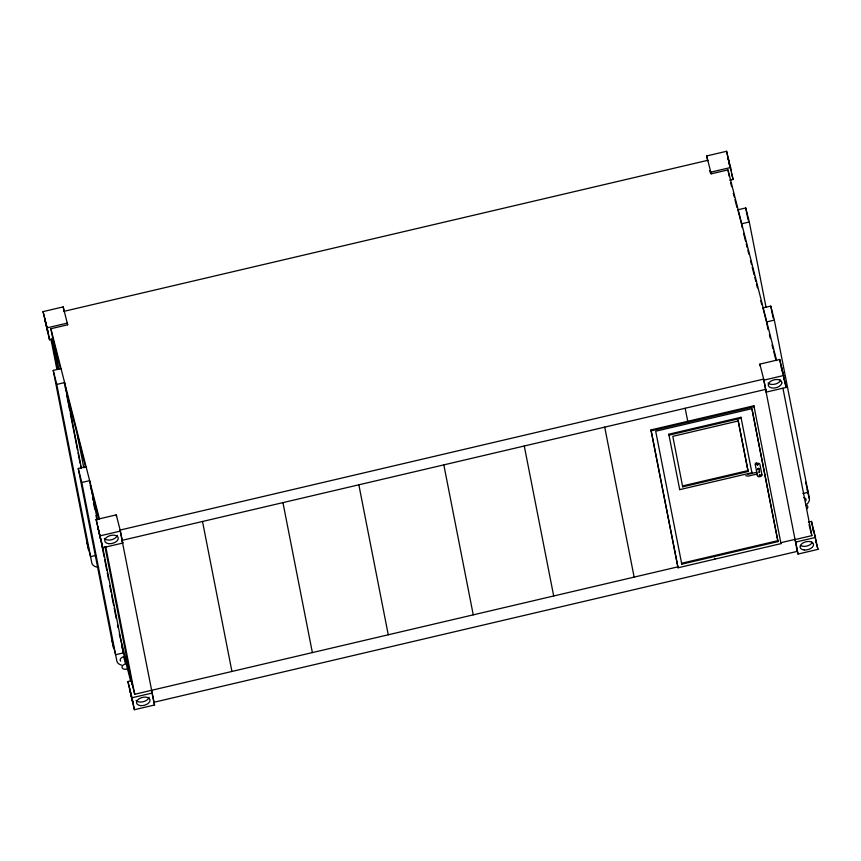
<?xml version="1.0" encoding="UTF-8"?>
<svg xmlns="http://www.w3.org/2000/svg" width="861" height="861" viewBox="0 0 861 861"><rect width="100%" height="100%" fill="white"/><g stroke="black" fill="none" stroke-linecap="round" stroke-linejoin="round"><path stroke-width="1.29" d="M757.336 464.456L758.046 464.553L757.206 464.886M757.895 464.897L757.174 464.746M759.348 475.584L760.134 475.186L759.413 475.089M759.348 468.75L759.208 469.363M760.102 475.1L759.294 475.315L759.886 475.401M759.37 472.549C759.746 469.912 758.498 473.927 759.456 472.269M759.025 471.021L759.424 471.634M759.617 471.139L759.348 470.892M757.497 469.213L758.164 468.675M757.745 468.728L757.777 469.589M812.117 542.764L811.213 543.84A6.899 4.057 -14.3 0 1 800.482 545.487M757.357 464.628L758.014 464.456M759.036 469.493L759.273 468.449L758.121 468.621M757.325 464.8L757.669 464.51M757.852 468.556L758.606 468.319M60.431 368.562L52.887 339.008L49.54 339.794L43.05 311.617L63.187 306.893L67.664 324.791L50.874 328.73L58.828 369.272M707.656 160.727L706.72 155.938L726.609 151.278L733.098 179.454L729.741 180.24M64.209 311.284L707.742 160.329M49.54 339.794L47.183 327.826L67.33 323.101L67.664 324.791M730.752 167.486L710.852 172.157L711.186 173.836L727.975 169.908L776.633 360.565M88.758 550.276A11.441 6.727 -14.3 0 1 88.242 548.952L53.21 370.402L61.045 368.562M745.723 207.964L737.888 209.793L741.472 223.806L749.296 221.977L745.723 207.964L748.048 219.792M98.617 567.388A11.441 6.727 -14.3 0 1 91.815 562.965L56.783 384.415L64.618 382.575L81.343 467.846M113.792 648.365A11.441 6.727 -14.3 0 1 113.265 647.031L78.243 468.492L86.078 466.651M770.767 306.096L762.932 307.937L766.505 321.949L774.34 320.109L770.767 306.096L773.092 317.924M121.573 665.112A11.441 6.727 -14.3 0 1 116.848 661.044L81.817 482.504L89.652 480.664L97.358 519.936M96.131 519.592L116.267 514.867L120.411 531.086L122.757 543.054L102.61 547.779L96.131 519.592L102.61 547.779M760.177 365.807L759.843 364.117L779.743 359.446L786.179 387.428L766.279 392.099L765.59 389.398L122.068 540.353L122.757 543.054M100.263 535.811L120.411 531.086M766.279 392.099L763.933 380.131L783.833 375.461M95.797 555.42L90.577 556.647L87.004 542.634M678.048 567.776L650.948 429.93L753.892 405.779L754.128 406.683L651.174 430.834L678.048 567.776L780.992 543.625L753.892 405.779M668.814 434.224L740.987 417.294L741.224 418.198L669.04 435.128L668.814 434.224L679.738 489.64L751.911 472.711L740.987 417.294M738.028 420.082L747.94 470.601L682.472 485.959L682.708 486.852L748.166 471.505L738.254 420.975L672.796 436.333L682.708 486.852M747.994 474.293L756.894 472.205M757.368 473.97L747.994 476.144L745.766 475.692M802.904 493.514L808.124 492.288L805.519 482.095M151.493 690.339L154.528 704.998L134.391 709.722L127.902 681.546L131.259 680.76M808.404 522.132L811.514 521.4L817.95 549.383L798.05 554.053L796.436 547.714M751.954 409.072L777.784 540.708L681.546 563.277L681.783 564.181L778.01 541.601L751.933 408.652L655.695 431.221L681.783 564.181M119.324 633.976L134.703 694.267L677.811 566.872M795.069 539.578L811.848 535.639L782.94 388.289M134.391 709.722L132.034 697.765L152.182 693.04M798.05 554.053L795.704 542.086L815.604 537.415M153.839 702.296L797.361 551.352L763.578 379.12L120.045 530.075L154.528 704.998M127.525 668.943L126.363 669.201A4.596 2.712 -14.3 0 1 122.036 667.404A4.596 2.712 -14.3 0 1 125.502 663.885L123.661 656.685A4.596 2.712 -14.3 0 0 120.174 659.849L120.292 660.548A4.596 2.712 -14.3 0 0 120.701 661.151M758.143 469.697L757.562 469.525M760.069 475.132L759.348 475.347M779.905 380.648L779.765 379.507M813.204 528.751L813.946 531.409M783.994 378.313L784.425 379.626L784.005 377.322M815.841 540.643L816.314 542.064L815.862 539.578M730.634 169.348L730.967 170.618M729.913 166.98L726.609 151.278M731.506 173.212L733.098 179.454M783.973 378.808L786.179 387.428M730.645 182.78L731.646 186.665M733.303 193.155L734.293 197.04M734.95 199.634L736.941 207.415M743.56 233.363L745.551 241.145M746.207 243.738L747.197 247.624M747.865 250.217L748.855 254.113M750.512 260.603L751.502 264.488M752.17 267.082L754.15 274.863M754.817 277.457L755.807 281.353M756.464 283.947L757.465 287.832M760.769 300.812L761.77 304.697M769.379 334.531L770.369 338.427M772.026 344.906L773.017 348.802M773.684 351.396L775.664 359.177M807.091 489.683L809.362 498.605A11.441 6.727 -14.3 0 1 806.574 504.438M815.754 540.762L817.95 549.383M809.028 524.586L811.848 535.639M706.72 155.938L711.186 173.836M759.843 364.117L763.933 380.131M709.755 170.607L710.379 173.061M795.704 542.086L795.015 539.384L780.766 542.721L780.992 543.625M777.784 540.708L778.01 541.601M751.685 471.806L751.911 472.711M747.94 470.601L748.166 471.505M687.939 422.213L685.152 408.265M714.576 558.251L714.802 559.155M679.512 488.736L679.738 489.64M650.948 429.93L651.174 430.834M50.874 328.73L99.489 519.215M65.124 386.955L85.487 466.737M90.19 485.152L98.886 519.205M43.05 311.617L47.183 327.826M53.21 370.402L56.783 384.415M78.243 468.492L81.817 482.504M121.81 646.525L130.657 681.159M127.902 681.546L132.034 697.765M112.027 640.713L115.611 654.726L123.435 652.896L101.738 542.301M729.848 166.119L730.257 167.82M814.334 532.937L815.539 538.082M783.704 375.934L781.54 367.281L781.906 369.552M782.218 370.951L782.563 372.512M729.052 162.675L729.439 164.365M813.602 531.205L813.193 529.138M731.237 170.769L728.266 158.682L728.729 161.179M774.34 320.109L809.362 498.605M779.743 359.446L781.853 370.219M811.514 521.4L813.623 532.173M749.296 221.977L766.064 307.431M766.764 323.219L768.012 329.612M741.719 225.098L742.225 227.659M727.975 169.908L729.235 176.322M604.713 427.131L634.137 577.118M524.274 445.998L553.698 595.984M443.824 464.875L473.259 614.862M358.843 484.808L388.268 634.794M282.946 502.609L312.371 652.595M202.507 521.475L231.932 671.462M116.267 514.867L116.601 516.557M63.187 306.893L64.134 311.682M105.795 546.918L134.703 694.267M104.934 546.563L131.959 684.355M92.482 497.54L92.988 500.112M93.494 502.684L94.753 509.12M96.012 515.545L96.518 518.128M102.104 546.584L104.159 557.045M104.665 559.65L106.721 570.111M107.238 572.716L108.518 579.249M109.799 585.781L111.08 592.314M111.586 594.929L113.641 605.38M114.158 607.995L116.203 618.446M117.483 624.978L118 627.594M77.361 434.891L83.818 467.781M64.371 383.091L64.876 385.663M66.932 396.157L69.773 410.632M70.29 413.258L77.522 450.099M78.028 452.735L80.095 463.261M80.611 465.887L81.128 468.524M51.768 339.266L57.709 369.53M50.907 338.922L56.848 369.175M811.632 541.849L811.848 543.119M780.572 380.39A6.899 4.057 -14.3 0 1 774.706 384.21A6.899 4.057 -14.3 0 1 768.13 383.059M149.05 697.292A6.899 4.057 -14.3 0 1 138.169 701.715L136.942 701.134A6.899 4.057 -14.3 0 1 136.081 700.337M117.279 535.338A6.899 4.057 -14.3 0 1 106.398 539.761L105.171 539.18A6.899 4.057 -14.3 0 1 104.31 538.383M805.562 504.869A4.596 2.712 -14.3 0 1 806.596 509.045M805.465 501.145A4.596 2.712 -14.3 0 0 806.036 499.66L805.864 498.971A4.596 2.712 -14.3 0 0 803.722 497.669M757.389 475.304A2.303 1.356 -14.3 0 1 757.239 474.981M755.151 464.348A2.303 1.356 -14.3 0 1 755.323 463.605M755.624 463.25A2.303 1.356 -14.3 0 1 756.561 462.669M44.761 319.065L47.882 332.378L44.761 319.065M97.842 527.04L100.952 540.364L97.842 527.04M129.613 688.994L132.734 702.318L129.613 688.994M761.953 474.831L759.865 464.197A2.303 1.356 -14.3 0 0 757.357 463.39A2.303 1.356 -14.3 0 0 755.388 465.241L757.476 475.875A2.303 1.356 -14.3 0 0 759.972 476.682A2.303 1.356 -14.3 0 0 761.953 474.831M781.81 382.876L781.659 381.821A6.899 4.057 -14.3 0 0 774.491 379.744A6.899 4.057 -14.3 0 0 768.303 384.684L768.453 385.739A6.899 4.057 -14.3 0 0 775.621 387.816A6.899 4.057 -14.3 0 0 781.81 382.876M108.83 543.668A6.899 4.057 -14.3 0 0 118.226 537.856A6.899 4.057 -14.3 0 0 107.474 536.758A6.899 4.057 -14.3 0 0 108.83 543.668M804.152 549.975A6.899 4.057 -14.3 0 0 813.537 544.163A6.899 4.057 -14.3 0 0 802.796 543.065A6.899 4.057 -14.3 0 0 804.152 549.975M140.601 705.622A6.899 4.057 -14.3 0 0 149.997 699.81A6.899 4.057 -14.3 0 0 139.245 698.712A6.899 4.057 -14.3 0 0 140.601 705.622"/></g></svg>
